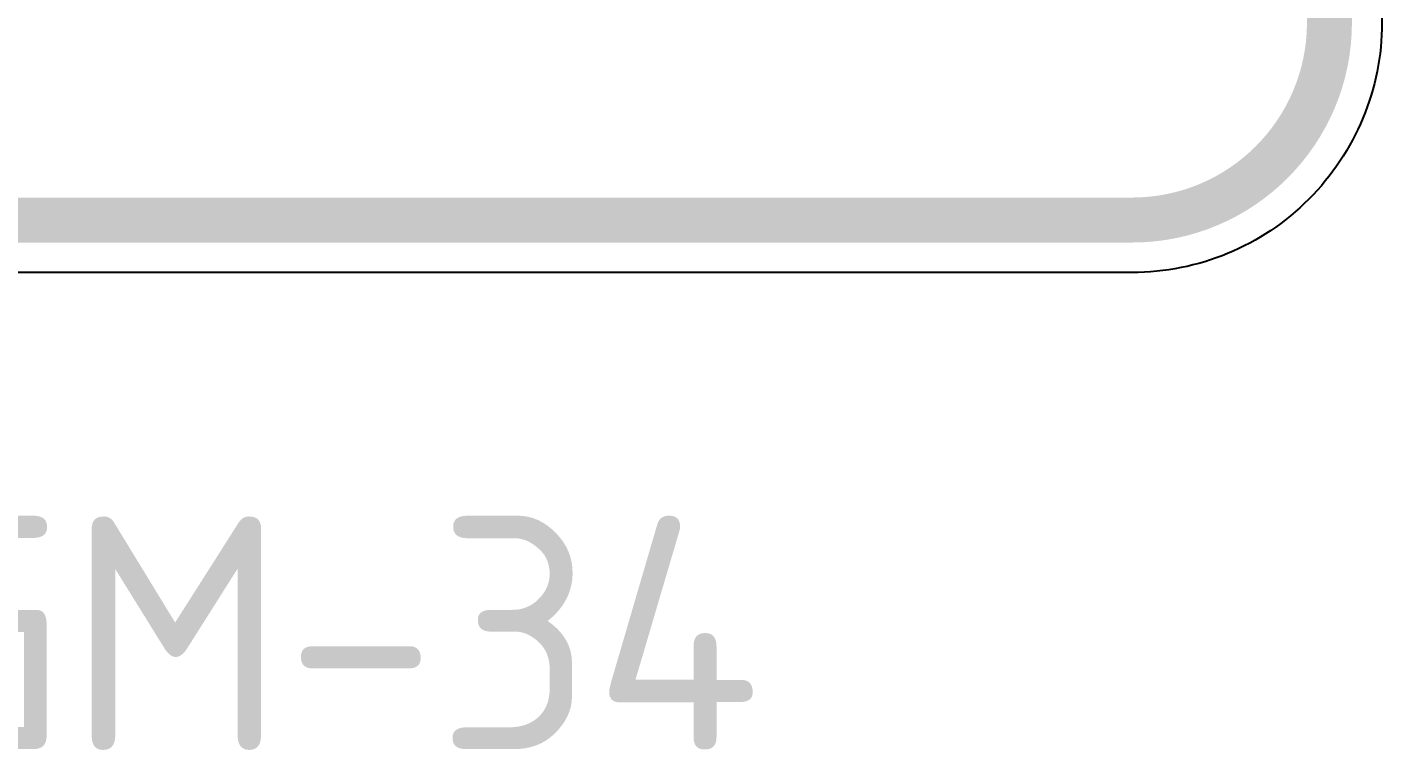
# Model space of a CAD drawing. Extents: x 126 to 246, y 142 to 261.
# Drawn here: x 192.2 to 246.4, y 141.6 to 170.5 of the extents above; entities that cross this region are included whole.
import ezdxf

# ---------------------------------------------------------------- set-up
doc = ezdxf.new("R2010")
doc.units = 0
for name, color, linetype in [('COMMENTS', 4, 'CONTINUOUS'), ('green', 98, 'CONTINUOUS'), ('L35', 3, 'CONTINUOUS')]:
    doc.layers.add(name, color=color, linetype=linetype)
doc.styles.add('ISO3098B', font='iso3098b.shx')

msp = doc.modelspace()

# ---------------------------------------------------------------- hatches: boundary and pattern name
at = {"layer": 'green'}
h = msp.add_hatch(color=256, dxfattribs=at)
edge = h.paths.add_edge_path(flags=16)
edge.add_line((129.444, 170.7), (129.444, 250.7))
edge.add_arc((136.444, 250.7), 7, 90, 180, ccw=False)
edge.add_line((136.444, 257.7), (236.444, 257.7))
edge.add_arc((236.444, 250.7), 7, 0, 90, ccw=False)
edge.add_line((243.444, 250.7), (243.444, 170.7))
edge.add_arc((236.444, 170.7), 7, 270, 360, ccw=False)
edge.add_line((236.444, 163.7), (136.444, 163.7))
edge.add_arc((136.444, 170.7), 7, 180, 270, ccw=False)
edge = h.paths.add_edge_path()
edge.add_line((127.644, 170.7), (127.644, 250.7))
edge.add_arc((136.444, 250.7), 8.8, 90, 180, ccw=False)
edge.add_line((136.444, 259.5), (236.444, 259.5))
edge.add_arc((236.444, 250.7), 8.8, 0, 90, ccw=False)
edge.add_line((245.244, 250.7), (245.244, 170.7))
edge.add_arc((236.444, 170.7), 8.8, 270, 360, ccw=False)
edge.add_line((236.444, 161.9), (136.444, 161.9))
edge.add_arc((136.444, 170.7), 8.8, 180, 270, ccw=False)

# ---------------------------------------------------------------- linework, layer by layer
at = {"layer": 'L35'}
msp.add_lwpolyline([(126.444, 170.7), (126.444, 250.7, -0.414214), (136.444, 260.7), (236.444, 260.7, -0.414214), (246.444, 250.7), (246.444, 170.7, -0.414214), (236.444, 160.7), (136.444, 160.7, -0.414214)], format="xyb", close=True, dxfattribs=at)

# ---------------------------------------------------------------- texts
at = {"layer": 'COMMENTS', "style": 'ISO3098B'}
msp.add_text('MR-GM-34', height=9.3425, dxfattribs=at).set_placement((164.168, 141.595))

doc.saveas('drawing.dxf')
